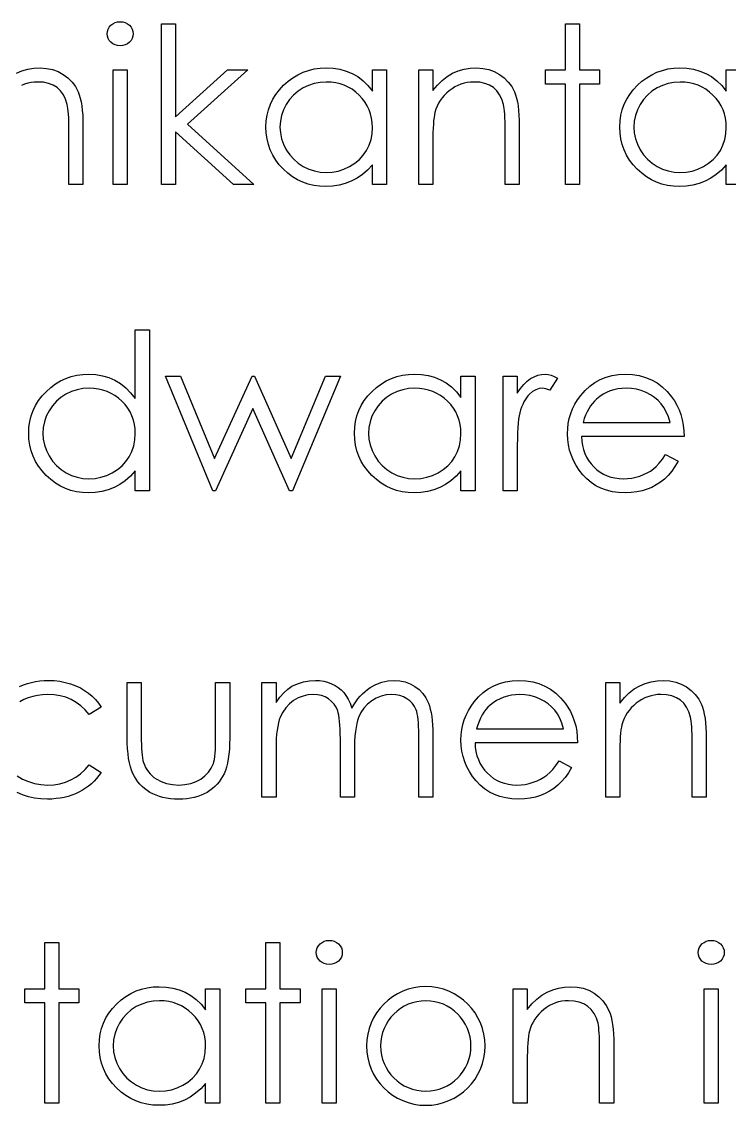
# Model space of a CAD drawing. Header units: millimetres. Extents: x -118 to 176, y -25 to 88.
# Drawn here: x -23.34 to -7.55, y 63.5 to 87.68 of the extents above; entities that cross this region are included whole.
import ezdxf

# ---------------------------------------------------------------- set-up
doc = ezdxf.new("R2010")
doc.units = ezdxf.units.MM

msp = doc.modelspace()

# ---------------------------------------------------------------- linework, layer by layer
at = {"color": 7, "linetype": 'Continuous', "flags": 128}
for points in [[(-21.145, 87.682), (-21.087, 87.678), (-21.033, 87.663), (-20.983, 87.638), (-20.938, 87.603), (-20.901, 87.562), (-20.874, 87.516), (-20.858, 87.466), (-20.852, 87.412), (-20.852, 87.412), (-20.858, 87.359), (-20.874, 87.31), (-20.901, 87.265), (-20.938, 87.223), (-20.983, 87.189), (-21.033, 87.164), (-21.087, 87.149), (-21.145, 87.144), (-21.145, 87.144), (-21.203, 87.149), (-21.255, 87.164), (-21.305, 87.189), (-21.35, 87.223), (-21.387, 87.265), (-21.414, 87.31), (-21.43, 87.359), (-21.436, 87.412), (-21.436, 87.412), (-21.43, 87.466), (-21.414, 87.516), (-21.387, 87.562), (-21.35, 87.603), (-21.305, 87.638), (-21.255, 87.663), (-21.203, 87.678), (-21.145, 87.682)], [(-20.224, 87.638), (-19.91, 87.638), (-19.91, 87.638), (-19.91, 85.562), (-19.91, 85.562), (-18.746, 86.606), (-18.746, 86.606), (-18.295, 86.606), (-18.295, 86.606), (-19.645, 85.394), (-19.645, 85.394), (-18.16, 84.048), (-18.16, 84.048), (-18.611, 84.048), (-18.611, 84.048), (-19.91, 85.226), (-19.91, 85.226), (-19.91, 84.048), (-19.91, 84.048), (-20.224, 84.048), (-20.224, 84.048), (-20.224, 87.638)], [(-11.205, 87.638), (-10.891, 87.638), (-10.891, 87.638), (-10.891, 86.606), (-10.891, 86.606), (-10.442, 86.606), (-10.442, 86.606), (-10.442, 86.291), (-10.442, 86.291), (-10.891, 86.291), (-10.891, 86.291), (-10.891, 84.048), (-10.891, 84.048), (-11.205, 84.048), (-11.205, 84.048), (-11.205, 86.291), (-11.205, 86.291), (-11.654, 86.291), (-11.654, 86.291), (-11.654, 86.606), (-11.654, 86.606), (-11.205, 86.606), (-11.205, 86.606), (-11.205, 87.638)], [(-23.46, 86.53), (-23.336, 86.582), (-23.206, 86.62), (-23.071, 86.643), (-22.93, 86.65), (-22.93, 86.65), (-22.789, 86.641), (-22.656, 86.615), (-22.531, 86.569), (-22.414, 86.506), (-22.309, 86.427), (-22.218, 86.336), (-22.142, 86.233), (-22.081, 86.116), (-22.056, 86.051), (-22.034, 85.977), (-22.016, 85.895), (-22.001, 85.803), (-21.989, 85.704), (-21.981, 85.596), (-21.975, 85.479), (-21.974, 85.354), (-21.974, 85.354), (-21.974, 84.048), (-21.974, 84.048), (-22.288, 84.048), (-22.288, 84.048), (-22.288, 85.251), (-22.288, 85.251), (-22.289, 85.355), (-22.29, 85.451), (-22.293, 85.537), (-22.297, 85.615), (-22.303, 85.683), (-22.309, 85.742), (-22.317, 85.792), (-22.325, 85.833), (-22.325, 85.833), (-22.361, 85.951), (-22.411, 86.053), (-22.474, 86.139), (-22.55, 86.21), (-22.64, 86.266), (-22.742, 86.305), (-22.857, 86.329), (-22.985, 86.336), (-22.985, 86.336), (-23.061, 86.334), (-23.134, 86.324), (-23.207, 86.309), (-23.276, 86.288), (-23.344, 86.26)], [(-21.301, 86.606), (-20.987, 86.606), (-20.987, 86.606), (-20.987, 84.048), (-20.987, 84.048), (-21.301, 84.048), (-21.301, 84.048), (-21.301, 86.606)], [(-15.198, 86.606), (-15.198, 84.048), (-15.198, 84.048), (-15.513, 84.048), (-15.513, 84.048), (-15.513, 84.49), (-15.513, 84.49), (-15.621, 84.372), (-15.735, 84.272), (-15.857, 84.187), (-15.985, 84.12), (-16.119, 84.069), (-16.259, 84.032), (-16.405, 84.01), (-16.557, 84.003), (-16.557, 84.003), (-16.693, 84.009), (-16.823, 84.028), (-16.948, 84.058), (-17.069, 84.1), (-17.184, 84.154), (-17.295, 84.221), (-17.4, 84.3), (-17.5, 84.391), (-17.592, 84.49), (-17.671, 84.595), (-17.738, 84.705), (-17.793, 84.821), (-17.836, 84.941), (-17.866, 85.067), (-17.884, 85.198), (-17.891, 85.334), (-17.891, 85.334), (-17.884, 85.467), (-17.866, 85.596), (-17.835, 85.719), (-17.792, 85.839), (-17.736, 85.952), (-17.669, 86.061), (-17.589, 86.165), (-17.497, 86.264), (-17.396, 86.355), (-17.289, 86.433), (-17.178, 86.5), (-17.062, 86.554), (-16.941, 86.596), (-16.814, 86.627), (-16.683, 86.644), (-16.547, 86.65), (-16.547, 86.65), (-16.391, 86.643), (-16.242, 86.62), (-16.101, 86.58), (-15.968, 86.526), (-15.843, 86.456), (-15.724, 86.366), (-15.615, 86.259), (-15.513, 86.132), (-15.513, 86.132), (-15.513, 86.606), (-15.513, 86.606), (-15.198, 86.606)], [(-14.48, 86.606), (-14.166, 86.606), (-14.166, 86.606), (-14.166, 86.144), (-14.166, 86.144), (-14.063, 86.268), (-13.955, 86.373), (-13.842, 86.46), (-13.723, 86.53), (-13.598, 86.582), (-13.469, 86.62), (-13.333, 86.643), (-13.193, 86.65), (-13.193, 86.65), (-13.052, 86.641), (-12.918, 86.615), (-12.794, 86.569), (-12.677, 86.506), (-12.572, 86.427), (-12.481, 86.336), (-12.405, 86.233), (-12.344, 86.116), (-12.319, 86.051), (-12.297, 85.977), (-12.279, 85.895), (-12.264, 85.803), (-12.252, 85.704), (-12.244, 85.596), (-12.238, 85.479), (-12.237, 85.354), (-12.237, 85.354), (-12.237, 84.048), (-12.237, 84.048), (-12.551, 84.048), (-12.551, 84.048), (-12.551, 85.251), (-12.551, 85.251), (-12.552, 85.355), (-12.553, 85.451), (-12.556, 85.537), (-12.56, 85.615), (-12.566, 85.683), (-12.572, 85.742), (-12.58, 85.792), (-12.588, 85.833), (-12.588, 85.833), (-12.624, 85.951), (-12.674, 86.053), (-12.737, 86.139), (-12.813, 86.21), (-12.903, 86.266), (-13.005, 86.305), (-13.12, 86.329), (-13.248, 86.336), (-13.248, 86.336), (-13.324, 86.334), (-13.397, 86.324), (-13.469, 86.309), (-13.539, 86.288), (-13.607, 86.26), (-13.673, 86.227), (-13.737, 86.187), (-13.798, 86.141), (-13.856, 86.091), (-13.909, 86.038), (-13.957, 85.982), (-13.999, 85.923), (-14.037, 85.862), (-14.069, 85.797), (-14.096, 85.729), (-14.118, 85.659), (-14.118, 85.659), (-14.129, 85.607), (-14.139, 85.545), (-14.147, 85.475), (-14.154, 85.393), (-14.159, 85.303), (-14.164, 85.203), (-14.166, 85.093), (-14.166, 84.973), (-14.166, 84.973), (-14.166, 84.048), (-14.166, 84.048), (-14.48, 84.048), (-14.48, 84.048), (-14.48, 86.606)], [(-7.301, 84.048), (-7.615, 84.048), (-7.615, 84.048), (-7.615, 84.49), (-7.615, 84.49), (-7.724, 84.372), (-7.838, 84.272), (-7.96, 84.187), (-8.088, 84.12), (-8.222, 84.069), (-8.361, 84.032), (-8.508, 84.01), (-8.66, 84.003), (-8.66, 84.003), (-8.795, 84.009), (-8.925, 84.028), (-9.051, 84.058), (-9.172, 84.1), (-9.287, 84.154), (-9.397, 84.221), (-9.502, 84.3), (-9.603, 84.391), (-9.695, 84.49), (-9.774, 84.595), (-9.84, 84.705), (-9.896, 84.821), (-9.939, 84.941), (-9.969, 85.067), (-9.987, 85.198), (-9.993, 85.334), (-9.993, 85.334), (-9.987, 85.467), (-9.969, 85.596), (-9.938, 85.719), (-9.894, 85.839), (-9.839, 85.952), (-9.772, 86.061), (-9.692, 86.165), (-9.599, 86.264), (-9.498, 86.355), (-9.392, 86.433), (-9.281, 86.5), (-9.165, 86.554), (-9.043, 86.596), (-8.917, 86.627), (-8.786, 86.644), (-8.65, 86.65), (-8.65, 86.65), (-8.494, 86.643), (-8.345, 86.62), (-8.204, 86.58), (-8.071, 86.526), (-7.945, 86.456), (-7.827, 86.366), (-7.717, 86.259), (-7.615, 86.132), (-7.615, 86.132), (-7.615, 86.606), (-7.615, 86.606), (-7.301, 86.606)], [(-16.543, 86.336), (-16.681, 86.328), (-16.812, 86.303), (-16.939, 86.262), (-17.06, 86.205), (-17.172, 86.132), (-17.272, 86.046), (-17.361, 85.947), (-17.437, 85.834), (-17.498, 85.714), (-17.542, 85.589), (-17.568, 85.461), (-17.577, 85.33), (-17.577, 85.33), (-17.568, 85.2), (-17.542, 85.072), (-17.497, 84.947), (-17.436, 84.825), (-17.359, 84.712), (-17.27, 84.612), (-17.169, 84.525), (-17.056, 84.451), (-16.935, 84.392), (-16.81, 84.351), (-16.68, 84.326), (-16.546, 84.317), (-16.546, 84.317), (-16.41, 84.326), (-16.277, 84.35), (-16.149, 84.391), (-16.024, 84.45), (-15.909, 84.522), (-15.806, 84.606), (-15.719, 84.702), (-15.646, 84.809), (-15.588, 84.926), (-15.545, 85.051), (-15.521, 85.182), (-15.513, 85.321), (-15.513, 85.321), (-15.517, 85.427), (-15.531, 85.529), (-15.555, 85.626), (-15.587, 85.719), (-15.629, 85.807), (-15.68, 85.891), (-15.74, 85.97), (-15.81, 86.045), (-15.887, 86.113), (-15.968, 86.173), (-16.053, 86.223), (-16.142, 86.263), (-16.236, 86.296), (-16.334, 86.318), (-16.437, 86.332), (-16.543, 86.336)], [(-8.646, 86.336), (-8.783, 86.328), (-8.915, 86.303), (-9.041, 86.262), (-9.162, 86.205), (-9.275, 86.132), (-9.375, 86.046), (-9.463, 85.947), (-9.54, 85.834), (-9.601, 85.714), (-9.644, 85.589), (-9.671, 85.461), (-9.679, 85.33), (-9.679, 85.33), (-9.67, 85.2), (-9.644, 85.072), (-9.6, 84.947), (-9.538, 84.825), (-9.461, 84.712), (-9.373, 84.612), (-9.272, 84.525), (-9.159, 84.451), (-9.038, 84.392), (-8.912, 84.351), (-8.782, 84.326), (-8.649, 84.317), (-8.649, 84.317), (-8.513, 84.326), (-8.38, 84.35), (-8.252, 84.391), (-8.127, 84.45), (-8.011, 84.522), (-7.909, 84.606), (-7.822, 84.702), (-7.748, 84.809), (-7.69, 84.926), (-7.648, 85.051), (-7.623, 85.182), (-7.615, 85.321), (-7.615, 85.321), (-7.62, 85.427), (-7.634, 85.529), (-7.657, 85.626), (-7.689, 85.719), (-7.731, 85.807), (-7.783, 85.891), (-7.843, 85.97), (-7.913, 86.045), (-7.989, 86.113), (-8.07, 86.173), (-8.156, 86.223), (-8.245, 86.263), (-8.339, 86.296), (-8.437, 86.318), (-8.539, 86.332), (-8.646, 86.336)], [(-20.493, 80.804), (-20.493, 77.215), (-20.493, 77.215), (-20.807, 77.215), (-20.807, 77.215), (-20.807, 77.657), (-20.807, 77.657), (-20.916, 77.539), (-21.03, 77.438), (-21.152, 77.354), (-21.28, 77.287), (-21.414, 77.236), (-21.553, 77.199), (-21.7, 77.177), (-21.852, 77.17), (-21.852, 77.17), (-21.987, 77.176), (-22.118, 77.194), (-22.243, 77.224), (-22.364, 77.266), (-22.479, 77.321), (-22.59, 77.388), (-22.695, 77.466), (-22.795, 77.557), (-22.887, 77.657), (-22.966, 77.761), (-23.033, 77.871), (-23.088, 77.987), (-23.131, 78.108), (-23.161, 78.233), (-23.179, 78.364), (-23.186, 78.5), (-23.186, 78.5), (-23.179, 78.634), (-23.161, 78.763), (-23.13, 78.886), (-23.087, 79.005), (-23.031, 79.119), (-22.964, 79.227), (-22.884, 79.332), (-22.792, 79.431), (-22.691, 79.521), (-22.584, 79.6), (-22.473, 79.666), (-22.357, 79.72), (-22.236, 79.763), (-22.109, 79.793), (-21.978, 79.811), (-21.842, 79.817), (-21.842, 79.817), (-21.686, 79.809), (-21.537, 79.783), (-21.396, 79.741), (-21.263, 79.682), (-21.138, 79.606), (-21.019, 79.514), (-20.91, 79.403), (-20.807, 79.277), (-20.807, 79.277), (-20.807, 80.804), (-20.807, 80.804), (-20.493, 80.804)], [(-13.224, 79.772), (-13.224, 77.215), (-13.224, 77.215), (-13.538, 77.215), (-13.538, 77.215), (-13.538, 77.657), (-13.538, 77.657), (-13.647, 77.539), (-13.761, 77.438), (-13.883, 77.354), (-14.011, 77.287), (-14.145, 77.236), (-14.284, 77.199), (-14.431, 77.177), (-14.583, 77.17), (-14.583, 77.17), (-14.718, 77.176), (-14.849, 77.194), (-14.974, 77.224), (-15.095, 77.266), (-15.21, 77.321), (-15.32, 77.388), (-15.426, 77.466), (-15.526, 77.557), (-15.618, 77.657), (-15.697, 77.761), (-15.764, 77.871), (-15.819, 77.987), (-15.862, 78.108), (-15.892, 78.233), (-15.91, 78.364), (-15.916, 78.5), (-15.916, 78.5), (-15.91, 78.634), (-15.892, 78.763), (-15.861, 78.886), (-15.818, 79.005), (-15.762, 79.119), (-15.695, 79.227), (-15.615, 79.332), (-15.522, 79.431), (-15.421, 79.521), (-15.315, 79.6), (-15.204, 79.666), (-15.088, 79.72), (-14.966, 79.763), (-14.84, 79.793), (-14.709, 79.811), (-14.573, 79.817), (-14.573, 79.817), (-14.417, 79.809), (-14.268, 79.786), (-14.127, 79.747), (-13.994, 79.693), (-13.868, 79.622), (-13.75, 79.532), (-13.641, 79.425), (-13.538, 79.299), (-13.538, 79.299), (-13.538, 79.772), (-13.538, 79.772), (-13.224, 79.772)], [(-12.596, 79.772), (-12.282, 79.772), (-12.282, 79.772), (-12.282, 79.396), (-12.282, 79.396), (-12.21, 79.499), (-12.137, 79.588), (-12.062, 79.66), (-11.984, 79.718), (-11.905, 79.761), (-11.824, 79.793), (-11.742, 79.811), (-11.658, 79.817), (-11.658, 79.817), (-11.593, 79.811), (-11.525, 79.795), (-11.456, 79.768), (-11.384, 79.729), (-11.384, 79.729), (-11.557, 79.457), (-11.557, 79.457), (-11.602, 79.477), (-11.644, 79.492), (-11.683, 79.5), (-11.717, 79.503), (-11.717, 79.503), (-11.792, 79.495), (-11.867, 79.469), (-11.939, 79.427), (-12.01, 79.368), (-12.045, 79.333), (-12.077, 79.292), (-12.106, 79.247), (-12.135, 79.197), (-12.16, 79.143), (-12.184, 79.084), (-12.206, 79.02), (-12.226, 78.952), (-12.226, 78.952), (-12.239, 78.891), (-12.25, 78.816), (-12.26, 78.727), (-12.268, 78.624), (-12.274, 78.507), (-12.278, 78.377), (-12.281, 78.233), (-12.282, 78.074), (-12.282, 78.074), (-12.282, 77.215), (-12.282, 77.215), (-12.596, 77.215), (-12.596, 77.215), (-12.596, 79.772)], [(-8.971, 78.022), (-8.692, 77.876), (-8.692, 77.876), (-8.761, 77.759), (-8.834, 77.653), (-8.913, 77.559), (-8.997, 77.478), (-9.086, 77.407), (-9.18, 77.346), (-9.28, 77.292), (-9.385, 77.248), (-9.497, 77.214), (-9.615, 77.189), (-9.741, 77.175), (-9.873, 77.17), (-9.873, 77.17), (-10.021, 77.176), (-10.159, 77.195), (-10.29, 77.226), (-10.413, 77.271), (-10.526, 77.327), (-10.632, 77.397), (-10.73, 77.479), (-10.819, 77.574), (-10.899, 77.676), (-10.969, 77.782), (-11.027, 77.891), (-11.074, 78.004), (-11.112, 78.12), (-11.139, 78.238), (-11.154, 78.361), (-11.16, 78.486), (-11.16, 78.486), (-11.155, 78.604), (-11.142, 78.719), (-11.119, 78.831), (-11.086, 78.939), (-11.045, 79.044), (-10.994, 79.146), (-10.934, 79.245), (-10.865, 79.34), (-10.865, 79.34), (-10.768, 79.452), (-10.663, 79.549), (-10.55, 79.631), (-10.429, 79.698), (-10.3, 79.75), (-10.163, 79.788), (-10.019, 79.809), (-9.866, 79.817), (-9.866, 79.817), (-9.709, 79.809), (-9.559, 79.786), (-9.418, 79.746), (-9.286, 79.692), (-9.161, 79.621), (-9.045, 79.534), (-8.936, 79.431), (-8.836, 79.314), (-8.836, 79.314), (-8.771, 79.222), (-8.716, 79.125), (-8.668, 79.022), (-8.63, 78.914), (-8.599, 78.8), (-8.576, 78.681), (-8.563, 78.556), (-8.557, 78.426), (-8.557, 78.426), (-10.846, 78.426), (-10.846, 78.426), (-10.84, 78.325), (-10.826, 78.228), (-10.803, 78.137), (-10.772, 78.05), (-10.734, 77.968), (-10.688, 77.89), (-10.633, 77.817), (-10.571, 77.748), (-10.502, 77.686), (-10.43, 77.632), (-10.354, 77.587), (-10.273, 77.55), (-10.189, 77.521), (-10.101, 77.501), (-10.009, 77.488), (-9.913, 77.484), (-9.913, 77.484), (-9.819, 77.487), (-9.727, 77.498), (-9.636, 77.517), (-9.546, 77.543), (-9.46, 77.576), (-9.381, 77.613), (-9.308, 77.656), (-9.242, 77.703), (-9.179, 77.759), (-9.112, 77.832), (-9.043, 77.919), (-8.971, 78.022)], [(-20.134, 79.772), (-19.797, 79.772), (-19.797, 79.772), (-19.035, 77.932), (-19.035, 77.932), (-18.2, 79.772), (-18.2, 79.772), (-18.147, 79.772), (-18.147, 79.772), (-17.33, 77.932), (-17.33, 77.932), (-16.561, 79.772), (-16.561, 79.772), (-16.23, 79.772), (-16.23, 79.772), (-17.3, 77.215), (-17.3, 77.215), (-17.365, 77.215), (-17.365, 77.215), (-18.182, 79.054), (-18.182, 79.054), (-19.017, 77.215), (-19.017, 77.215), (-19.075, 77.215), (-19.075, 77.215), (-20.134, 79.772)], [(-21.838, 79.503), (-21.975, 79.495), (-22.107, 79.47), (-22.233, 79.429), (-22.355, 79.371), (-22.467, 79.299), (-22.567, 79.213), (-22.656, 79.114), (-22.732, 79.001), (-22.793, 78.88), (-22.836, 78.756), (-22.863, 78.628), (-22.871, 78.497), (-22.871, 78.497), (-22.862, 78.366), (-22.836, 78.239), (-22.792, 78.114), (-22.731, 77.992), (-22.653, 77.878), (-22.565, 77.778), (-22.464, 77.691), (-22.351, 77.618), (-22.23, 77.559), (-22.104, 77.517), (-21.975, 77.492), (-21.841, 77.484), (-21.841, 77.484), (-21.705, 77.492), (-21.572, 77.517), (-21.444, 77.558), (-21.319, 77.616), (-21.204, 77.688), (-21.101, 77.773), (-21.014, 77.869), (-20.941, 77.976), (-20.882, 78.093), (-20.84, 78.218), (-20.816, 78.349), (-20.807, 78.488), (-20.807, 78.488), (-20.812, 78.594), (-20.826, 78.695), (-20.849, 78.793), (-20.882, 78.885), (-20.924, 78.974), (-20.975, 79.058), (-21.035, 79.137), (-21.105, 79.212), (-21.182, 79.28), (-21.262, 79.34), (-21.348, 79.389), (-21.437, 79.43), (-21.531, 79.462), (-21.629, 79.485), (-21.731, 79.499), (-21.838, 79.503)], [(-14.569, 79.503), (-14.706, 79.495), (-14.838, 79.47), (-14.964, 79.429), (-15.086, 79.371), (-15.198, 79.299), (-15.298, 79.213), (-15.386, 79.114), (-15.463, 79.001), (-15.524, 78.88), (-15.567, 78.756), (-15.594, 78.628), (-15.602, 78.497), (-15.602, 78.497), (-15.593, 78.366), (-15.567, 78.239), (-15.523, 78.114), (-15.461, 77.992), (-15.384, 77.878), (-15.296, 77.778), (-15.195, 77.691), (-15.082, 77.618), (-14.961, 77.559), (-14.835, 77.517), (-14.706, 77.492), (-14.572, 77.484), (-14.572, 77.484), (-14.436, 77.492), (-14.303, 77.517), (-14.175, 77.558), (-14.05, 77.616), (-13.934, 77.688), (-13.832, 77.773), (-13.745, 77.869), (-13.671, 77.976), (-13.613, 78.093), (-13.571, 78.218), (-13.547, 78.349), (-13.538, 78.488), (-13.538, 78.488), (-13.543, 78.594), (-13.557, 78.695), (-13.58, 78.793), (-13.612, 78.885), (-13.655, 78.974), (-13.706, 79.058), (-13.766, 79.137), (-13.836, 79.212), (-13.913, 79.28), (-13.993, 79.34), (-14.079, 79.389), (-14.168, 79.43), (-14.262, 79.462), (-14.36, 79.485), (-14.462, 79.499), (-14.569, 79.503)], [(-8.871, 78.74), (-8.909, 78.864), (-8.954, 78.975), (-9.007, 79.073), (-9.067, 79.157), (-9.136, 79.231), (-9.216, 79.298), (-9.305, 79.356), (-9.406, 79.408), (-9.512, 79.45), (-9.622, 79.479), (-9.735, 79.497), (-9.85, 79.503), (-9.85, 79.503), (-9.944, 79.499), (-10.035, 79.488), (-10.122, 79.469), (-10.206, 79.443), (-10.287, 79.409), (-10.364, 79.368), (-10.438, 79.319), (-10.509, 79.263), (-10.509, 79.263), (-10.558, 79.217), (-10.603, 79.165), (-10.646, 79.108), (-10.685, 79.046), (-10.722, 78.977), (-10.755, 78.904), (-10.786, 78.825), (-10.813, 78.74), (-10.813, 78.74), (-8.871, 78.74)], [(-23.39, 72.849), (-23.304, 72.885), (-23.216, 72.915), (-23.126, 72.94), (-23.033, 72.959), (-22.939, 72.973), (-22.841, 72.981), (-22.741, 72.984), (-22.741, 72.984), (-22.616, 72.979), (-22.491, 72.964), (-22.37, 72.94), (-22.251, 72.906), (-22.137, 72.864), (-22.032, 72.816), (-21.937, 72.762), (-21.85, 72.703), (-21.771, 72.636), (-21.698, 72.561), (-21.631, 72.477), (-21.57, 72.384)], [(-20.987, 72.939), (-20.673, 72.939), (-20.673, 72.939), (-20.673, 71.753), (-20.673, 71.753), (-20.672, 71.648), (-20.67, 71.553), (-20.666, 71.465), (-20.66, 71.386), (-20.653, 71.316), (-20.645, 71.253), (-20.635, 71.2), (-20.623, 71.155), (-20.623, 71.155), (-20.602, 71.098), (-20.577, 71.044), (-20.548, 70.993), (-20.515, 70.946), (-20.477, 70.901), (-20.435, 70.859), (-20.39, 70.821), (-20.339, 70.786), (-20.229, 70.727), (-20.108, 70.684), (-19.978, 70.659), (-19.838, 70.65), (-19.838, 70.65), (-19.698, 70.659), (-19.569, 70.683), (-19.451, 70.725), (-19.344, 70.782), (-19.251, 70.853), (-19.173, 70.935), (-19.111, 71.027), (-19.064, 71.129), (-19.064, 71.129), (-19.052, 71.171), (-19.042, 71.223), (-19.033, 71.286), (-19.025, 71.359), (-19.02, 71.442), (-19.016, 71.535), (-19.013, 71.639), (-19.013, 71.753), (-19.013, 71.753), (-19.013, 72.939), (-19.013, 72.939), (-18.698, 72.939), (-18.698, 72.939), (-18.698, 71.694), (-18.698, 71.694), (-18.701, 71.567), (-18.706, 71.448), (-18.716, 71.336), (-18.73, 71.234), (-18.747, 71.138), (-18.769, 71.052), (-18.795, 70.974), (-18.825, 70.903), (-18.858, 70.838), (-18.895, 70.777), (-18.937, 70.72), (-18.982, 70.666), (-19.032, 70.615), (-19.085, 70.569), (-19.143, 70.526), (-19.205, 70.486), (-19.27, 70.451), (-19.339, 70.42), (-19.413, 70.395), (-19.49, 70.374), (-19.572, 70.357), (-19.658, 70.345), (-19.747, 70.338), (-19.841, 70.336), (-19.841, 70.336), (-19.934, 70.338), (-20.024, 70.345), (-20.109, 70.357), (-20.191, 70.374), (-20.269, 70.395), (-20.343, 70.42), (-20.413, 70.451), (-20.479, 70.486), (-20.54, 70.526), (-20.598, 70.569), (-20.652, 70.616), (-20.702, 70.667), (-20.748, 70.721), (-20.789, 70.779), (-20.827, 70.841), (-20.861, 70.906), (-20.89, 70.978), (-20.916, 71.058), (-20.938, 71.147), (-20.955, 71.244), (-20.969, 71.349), (-20.979, 71.463), (-20.985, 71.586), (-20.987, 71.717), (-20.987, 71.717), (-20.987, 72.939)], [(-17.98, 72.939), (-17.666, 72.939), (-17.666, 72.939), (-17.666, 72.494), (-17.666, 72.494), (-17.579, 72.609), (-17.491, 72.708), (-17.402, 72.789), (-17.312, 72.854), (-17.312, 72.854), (-17.185, 72.911), (-17.054, 72.952), (-16.921, 72.975), (-16.784, 72.984), (-16.784, 72.984), (-16.692, 72.979), (-16.602, 72.966), (-16.514, 72.942), (-16.43, 72.91), (-16.349, 72.87), (-16.277, 72.825), (-16.212, 72.773), (-16.155, 72.715), (-16.104, 72.647), (-16.055, 72.567), (-16.011, 72.473), (-15.97, 72.366), (-15.97, 72.366), (-15.928, 72.44), (-15.883, 72.508), (-15.836, 72.573), (-15.786, 72.633), (-15.733, 72.688), (-15.679, 72.738), (-15.621, 72.785), (-15.561, 72.826), (-15.436, 72.895), (-15.306, 72.945), (-15.172, 72.974), (-15.032, 72.984), (-15.032, 72.984), (-14.904, 72.975), (-14.783, 72.951), (-14.67, 72.909), (-14.565, 72.851), (-14.471, 72.778), (-14.389, 72.691), (-14.32, 72.593), (-14.265, 72.48), (-14.241, 72.417), (-14.222, 72.346), (-14.205, 72.268), (-14.191, 72.182), (-14.18, 72.09), (-14.173, 71.99), (-14.168, 71.882), (-14.166, 71.767), (-14.166, 71.767), (-14.166, 70.381), (-14.166, 70.381), (-14.48, 70.381), (-14.48, 70.381), (-14.48, 71.768), (-14.48, 71.768), (-14.481, 71.866), (-14.484, 71.957), (-14.489, 72.039), (-14.495, 72.113), (-14.504, 72.179), (-14.514, 72.237), (-14.526, 72.288), (-14.54, 72.33), (-14.575, 72.403), (-14.621, 72.468), (-14.677, 72.526), (-14.743, 72.576), (-14.818, 72.617), (-14.901, 72.647), (-14.99, 72.664), (-15.087, 72.67), (-15.087, 72.67), (-15.205, 72.661), (-15.318, 72.635), (-15.427, 72.591), (-15.53, 72.529), (-15.624, 72.454), (-15.704, 72.366), (-15.771, 72.267), (-15.824, 72.156), (-15.846, 72.093), (-15.864, 72.02), (-15.88, 71.937), (-15.893, 71.844), (-15.903, 71.742), (-15.911, 71.63), (-15.915, 71.508), (-15.916, 71.376), (-15.916, 71.376), (-15.916, 70.381), (-15.916, 70.381), (-16.23, 70.381), (-16.23, 70.381), (-16.23, 71.682), (-16.23, 71.682), (-16.231, 71.792), (-16.234, 71.894), (-16.239, 71.985), (-16.245, 72.068), (-16.254, 72.142), (-16.263, 72.206), (-16.275, 72.261), (-16.289, 72.306), (-16.324, 72.385), (-16.369, 72.455), (-16.426, 72.517), (-16.493, 72.57), (-16.569, 72.614), (-16.653, 72.645), (-16.742, 72.663), (-16.839, 72.67), (-16.839, 72.67), (-16.953, 72.661), (-17.063, 72.635), (-17.169, 72.593), (-17.272, 72.533), (-17.366, 72.459), (-17.447, 72.372), (-17.515, 72.275), (-17.57, 72.165), (-17.592, 72.103), (-17.612, 72.034), (-17.628, 71.957), (-17.642, 71.872), (-17.653, 71.781), (-17.66, 71.68), (-17.665, 71.573), (-17.666, 71.457), (-17.666, 71.457), (-17.666, 70.381), (-17.666, 70.381), (-17.98, 70.381), (-17.98, 70.381), (-17.98, 72.939)], [(-11.349, 71.189), (-11.07, 71.042), (-11.07, 71.042), (-11.139, 70.925), (-11.213, 70.82), (-11.291, 70.726), (-11.375, 70.645), (-11.464, 70.574), (-11.558, 70.512), (-11.658, 70.459), (-11.764, 70.415), (-11.875, 70.381), (-11.994, 70.356), (-12.119, 70.341), (-12.252, 70.336), (-12.252, 70.336), (-12.399, 70.343), (-12.538, 70.362), (-12.668, 70.393), (-12.791, 70.437), (-12.904, 70.494), (-13.01, 70.563), (-13.108, 70.646), (-13.197, 70.74), (-13.277, 70.843), (-13.347, 70.948), (-13.405, 71.058), (-13.453, 71.171), (-13.49, 71.286), (-13.517, 71.405), (-13.533, 71.528), (-13.538, 71.653), (-13.538, 71.653), (-13.533, 71.771), (-13.52, 71.886), (-13.497, 71.997), (-13.465, 72.106), (-13.423, 72.211), (-13.373, 72.313), (-13.312, 72.412), (-13.244, 72.507), (-13.244, 72.507), (-13.146, 72.618), (-13.041, 72.716), (-12.928, 72.797), (-12.807, 72.865), (-12.678, 72.916), (-12.541, 72.954), (-12.397, 72.976), (-12.244, 72.984), (-12.244, 72.984), (-12.087, 72.976), (-11.937, 72.952), (-11.797, 72.913), (-11.664, 72.858), (-11.539, 72.787), (-11.423, 72.701), (-11.314, 72.598), (-11.214, 72.48), (-11.214, 72.48), (-11.149, 72.389), (-11.094, 72.292), (-11.046, 72.189), (-11.008, 72.081), (-10.977, 71.967), (-10.955, 71.848), (-10.941, 71.723), (-10.936, 71.593), (-10.936, 71.593), (-13.224, 71.593), (-13.224, 71.593), (-13.218, 71.492), (-13.204, 71.395), (-13.181, 71.303), (-13.15, 71.216), (-13.113, 71.134), (-13.066, 71.056), (-13.012, 70.983), (-12.949, 70.915), (-12.881, 70.853), (-12.808, 70.799), (-12.732, 70.753), (-12.651, 70.716), (-12.567, 70.688), (-12.479, 70.667), (-12.387, 70.655), (-12.291, 70.65), (-12.291, 70.65), (-12.197, 70.654), (-12.105, 70.665), (-12.014, 70.684), (-11.924, 70.71), (-11.838, 70.742), (-11.759, 70.78), (-11.686, 70.822), (-11.621, 70.869), (-11.557, 70.926), (-11.49, 70.999), (-11.421, 71.086), (-11.349, 71.189)], [(-10.307, 72.939), (-9.993, 72.939), (-9.993, 72.939), (-9.993, 72.478), (-9.993, 72.478), (-9.89, 72.601), (-9.782, 72.707), (-9.669, 72.794), (-9.549, 72.863), (-9.425, 72.916), (-9.296, 72.954), (-9.16, 72.976), (-9.02, 72.984), (-9.02, 72.984), (-8.878, 72.975), (-8.745, 72.948), (-8.62, 72.902), (-8.504, 72.839), (-8.399, 72.761), (-8.308, 72.67), (-8.232, 72.566), (-8.171, 72.45), (-8.146, 72.384), (-8.124, 72.31), (-8.106, 72.228), (-8.09, 72.137), (-8.079, 72.037), (-8.071, 71.929), (-8.065, 71.812), (-8.064, 71.687), (-8.064, 71.687), (-8.064, 70.381), (-8.064, 70.381), (-8.378, 70.381), (-8.378, 70.381), (-8.378, 71.584), (-8.378, 71.584), (-8.379, 71.689), (-8.38, 71.784), (-8.383, 71.87), (-8.387, 71.948), (-8.393, 72.016), (-8.399, 72.075), (-8.407, 72.126), (-8.415, 72.166), (-8.415, 72.166), (-8.451, 72.284), (-8.501, 72.386), (-8.564, 72.473), (-8.64, 72.543), (-8.73, 72.599), (-8.832, 72.638), (-8.947, 72.662), (-9.075, 72.67), (-9.075, 72.67), (-9.151, 72.667), (-9.224, 72.658), (-9.296, 72.642), (-9.366, 72.621), (-9.434, 72.593), (-9.5, 72.56), (-9.563, 72.52), (-9.625, 72.475), (-9.683, 72.424), (-9.736, 72.372), (-9.784, 72.316), (-9.826, 72.257), (-9.864, 72.195), (-9.896, 72.131), (-9.923, 72.062), (-9.945, 71.992), (-9.945, 71.992), (-9.956, 71.94), (-9.966, 71.879), (-9.974, 71.808), (-9.981, 71.727), (-9.986, 71.636), (-9.99, 71.536), (-9.993, 71.426), (-9.993, 71.306), (-9.993, 71.306), (-9.993, 70.381), (-9.993, 70.381), (-10.307, 70.381), (-10.307, 70.381), (-10.307, 72.939)], [(-21.57, 72.384), (-21.833, 72.221), (-21.833, 72.221), (-21.922, 72.326), (-22.02, 72.417), (-22.124, 72.494), (-22.236, 72.557), (-22.357, 72.607), (-22.485, 72.642), (-22.62, 72.663), (-22.764, 72.67), (-22.764, 72.67), (-22.879, 72.665), (-22.99, 72.651), (-23.095, 72.628), (-23.195, 72.597), (-23.291, 72.555), (-23.381, 72.505)], [(-11.25, 71.907), (-11.287, 72.031), (-11.332, 72.142), (-11.385, 72.239), (-11.445, 72.323), (-11.514, 72.398), (-11.594, 72.464), (-11.684, 72.523), (-11.784, 72.574), (-11.891, 72.616), (-12.001, 72.646), (-12.113, 72.664), (-12.228, 72.67), (-12.228, 72.67), (-12.322, 72.666), (-12.413, 72.655), (-12.5, 72.636), (-12.584, 72.61), (-12.665, 72.576), (-12.742, 72.535), (-12.816, 72.486), (-12.887, 72.43), (-12.887, 72.43), (-12.936, 72.384), (-12.981, 72.332), (-13.024, 72.275), (-13.063, 72.213), (-13.1, 72.144), (-13.134, 72.07), (-13.164, 71.992), (-13.191, 71.907), (-13.191, 71.907), (-11.25, 71.907)], [(-23.441, 70.856), (-23.322, 70.783), (-23.193, 70.725), (-23.057, 70.683), (-22.914, 70.659), (-22.762, 70.65), (-22.762, 70.65), (-22.623, 70.657), (-22.491, 70.678), (-22.365, 70.714), (-22.245, 70.763), (-22.133, 70.826), (-22.027, 70.903), (-21.926, 70.994), (-21.833, 71.099), (-21.833, 71.099), (-21.57, 70.927), (-21.57, 70.927), (-21.618, 70.859), (-21.67, 70.794), (-21.726, 70.734), (-21.785, 70.678), (-21.849, 70.625), (-21.917, 70.577), (-21.988, 70.532), (-22.063, 70.491), (-22.142, 70.455), (-22.223, 70.423), (-22.306, 70.397), (-22.393, 70.375), (-22.482, 70.358), (-22.575, 70.346), (-22.67, 70.338), (-22.767, 70.336), (-22.767, 70.336), (-22.916, 70.342), (-23.057, 70.36), (-23.193, 70.39), (-23.322, 70.431), (-23.444, 70.484)], [(-22.827, 67.138), (-22.513, 67.138), (-22.513, 67.138), (-22.513, 66.106), (-22.513, 66.106), (-22.064, 66.106), (-22.064, 66.106), (-22.064, 65.791), (-22.064, 65.791), (-22.513, 65.791), (-22.513, 65.791), (-22.513, 63.548), (-22.513, 63.548), (-22.827, 63.548), (-22.827, 63.548), (-22.827, 65.791), (-22.827, 65.791), (-23.275, 65.791), (-23.275, 65.791), (-23.275, 66.106), (-23.275, 66.106), (-22.827, 66.106), (-22.827, 66.106), (-22.827, 67.138)], [(-17.891, 67.138), (-17.577, 67.138), (-17.577, 67.138), (-17.577, 66.106), (-17.577, 66.106), (-17.128, 66.106), (-17.128, 66.106), (-17.128, 65.791), (-17.128, 65.791), (-17.577, 65.791), (-17.577, 65.791), (-17.577, 63.548), (-17.577, 63.548), (-17.891, 63.548), (-17.891, 63.548), (-17.891, 65.791), (-17.891, 65.791), (-18.339, 65.791), (-18.339, 65.791), (-18.339, 66.106), (-18.339, 66.106), (-17.891, 66.106), (-17.891, 66.106), (-17.891, 67.138)], [(-16.479, 67.182), (-16.42, 67.178), (-16.366, 67.163), (-16.317, 67.138), (-16.272, 67.103), (-16.234, 67.062), (-16.207, 67.016), (-16.191, 66.966), (-16.186, 66.912), (-16.186, 66.912), (-16.191, 66.859), (-16.207, 66.81), (-16.234, 66.765), (-16.272, 66.723), (-16.317, 66.689), (-16.366, 66.664), (-16.42, 66.649), (-16.479, 66.644), (-16.479, 66.644), (-16.536, 66.649), (-16.589, 66.664), (-16.639, 66.689), (-16.683, 66.723), (-16.721, 66.765), (-16.747, 66.81), (-16.763, 66.859), (-16.769, 66.912), (-16.769, 66.912), (-16.763, 66.966), (-16.747, 67.016), (-16.721, 67.062), (-16.683, 67.103), (-16.639, 67.138), (-16.589, 67.163), (-16.536, 67.178), (-16.479, 67.182)], [(-7.953, 67.182), (-7.895, 67.178), (-7.841, 67.163), (-7.791, 67.138), (-7.746, 67.103), (-7.708, 67.062), (-7.682, 67.016), (-7.666, 66.966), (-7.66, 66.912), (-7.66, 66.912), (-7.666, 66.859), (-7.682, 66.81), (-7.708, 66.765), (-7.746, 66.723), (-7.791, 66.689), (-7.841, 66.664), (-7.895, 66.649), (-7.953, 66.644), (-7.953, 66.644), (-8.011, 66.649), (-8.063, 66.664), (-8.113, 66.689), (-8.158, 66.723), (-8.195, 66.765), (-8.222, 66.81), (-8.238, 66.859), (-8.243, 66.912), (-8.243, 66.912), (-8.238, 66.966), (-8.222, 67.016), (-8.195, 67.062), (-8.158, 67.103), (-8.113, 67.138), (-8.063, 67.163), (-8.011, 67.178), (-7.953, 67.182)], [(-18.923, 66.106), (-18.923, 63.548), (-18.923, 63.548), (-19.237, 63.548), (-19.237, 63.548), (-19.237, 63.99), (-19.237, 63.99), (-19.346, 63.872), (-19.46, 63.772), (-19.582, 63.687), (-19.709, 63.62), (-19.843, 63.569), (-19.983, 63.532), (-20.129, 63.51), (-20.282, 63.503), (-20.282, 63.503), (-20.417, 63.509), (-20.547, 63.528), (-20.673, 63.558), (-20.793, 63.6), (-20.908, 63.654), (-21.019, 63.721), (-21.124, 63.8), (-21.225, 63.891), (-21.316, 63.99), (-21.396, 64.095), (-21.462, 64.205), (-21.518, 64.321), (-21.56, 64.441), (-21.591, 64.567), (-21.609, 64.698), (-21.615, 64.834), (-21.615, 64.834), (-21.609, 64.967), (-21.591, 65.096), (-21.56, 65.219), (-21.516, 65.339), (-21.461, 65.452), (-21.394, 65.561), (-21.314, 65.665), (-21.221, 65.764), (-21.12, 65.855), (-21.014, 65.933), (-20.903, 66), (-20.786, 66.054), (-20.665, 66.096), (-20.539, 66.127), (-20.408, 66.144), (-20.272, 66.15), (-20.272, 66.15), (-20.115, 66.143), (-19.967, 66.12), (-19.826, 66.08), (-19.693, 66.026), (-19.567, 65.956), (-19.449, 65.866), (-19.339, 65.759), (-19.237, 65.632), (-19.237, 65.632), (-19.237, 66.106), (-19.237, 66.106), (-18.923, 66.106)], [(-16.634, 66.106), (-16.32, 66.106), (-16.32, 66.106), (-16.32, 63.548), (-16.32, 63.548), (-16.634, 63.548), (-16.634, 63.548), (-16.634, 66.106)], [(-12.371, 66.106), (-12.057, 66.106), (-12.057, 66.106), (-12.057, 65.644), (-12.057, 65.644), (-11.954, 65.768), (-11.846, 65.873), (-11.733, 65.96), (-11.614, 66.03), (-11.489, 66.082), (-11.36, 66.12), (-11.224, 66.143), (-11.084, 66.15), (-11.084, 66.15), (-10.943, 66.141), (-10.809, 66.115), (-10.685, 66.069), (-10.568, 66.006), (-10.463, 65.927), (-10.372, 65.836), (-10.296, 65.733), (-10.235, 65.616), (-10.21, 65.551), (-10.188, 65.477), (-10.17, 65.395), (-10.155, 65.303), (-10.143, 65.204), (-10.135, 65.096), (-10.129, 64.979), (-10.128, 64.854), (-10.128, 64.854), (-10.128, 63.548), (-10.128, 63.548), (-10.442, 63.548), (-10.442, 63.548), (-10.442, 64.751), (-10.442, 64.751), (-10.443, 64.855), (-10.444, 64.951), (-10.447, 65.037), (-10.451, 65.115), (-10.457, 65.183), (-10.463, 65.242), (-10.471, 65.292), (-10.479, 65.333), (-10.479, 65.333), (-10.515, 65.451), (-10.565, 65.553), (-10.628, 65.639), (-10.704, 65.71), (-10.794, 65.766), (-10.896, 65.805), (-11.011, 65.829), (-11.139, 65.836), (-11.139, 65.836), (-11.215, 65.834), (-11.288, 65.824), (-11.36, 65.809), (-11.43, 65.788), (-11.498, 65.76), (-11.564, 65.727), (-11.628, 65.687), (-11.689, 65.641), (-11.747, 65.591), (-11.8, 65.538), (-11.848, 65.482), (-11.891, 65.423), (-11.928, 65.362), (-11.96, 65.297), (-11.987, 65.229), (-12.009, 65.159), (-12.009, 65.159), (-12.02, 65.107), (-12.03, 65.045), (-12.038, 64.975), (-12.045, 64.893), (-12.05, 64.803), (-12.055, 64.703), (-12.057, 64.593), (-12.057, 64.473), (-12.057, 64.473), (-12.057, 63.548), (-12.057, 63.548), (-12.371, 63.548), (-12.371, 63.548), (-12.371, 66.106)], [(-8.109, 66.106), (-7.795, 66.106), (-7.795, 66.106), (-7.795, 63.548), (-7.795, 63.548), (-8.109, 63.548), (-8.109, 63.548), (-8.109, 66.106)], [(-20.268, 65.836), (-20.405, 65.828), (-20.537, 65.803), (-20.663, 65.762), (-20.784, 65.705), (-20.896, 65.632), (-20.997, 65.546), (-21.085, 65.447), (-21.161, 65.334), (-21.222, 65.214), (-21.266, 65.089), (-21.293, 64.961), (-21.301, 64.83), (-21.301, 64.83), (-21.292, 64.7), (-21.266, 64.572), (-21.222, 64.447), (-21.16, 64.325), (-21.083, 64.212), (-20.995, 64.112), (-20.894, 64.025), (-20.781, 63.951), (-20.659, 63.892), (-20.534, 63.851), (-20.404, 63.826), (-20.27, 63.817), (-20.27, 63.817), (-20.134, 63.826), (-20.002, 63.85), (-19.873, 63.891), (-19.749, 63.95), (-19.633, 64.022), (-19.531, 64.106), (-19.444, 64.202), (-19.37, 64.309), (-19.312, 64.426), (-19.27, 64.551), (-19.245, 64.682), (-19.237, 64.821), (-19.237, 64.821), (-19.242, 64.927), (-19.256, 65.029), (-19.279, 65.126), (-19.311, 65.219), (-19.353, 65.307), (-19.404, 65.391), (-19.465, 65.47), (-19.535, 65.545), (-19.611, 65.613), (-19.692, 65.673), (-19.777, 65.723), (-19.866, 65.763), (-19.96, 65.796), (-20.059, 65.818), (-20.161, 65.832), (-20.268, 65.836)]]:
    msp.add_lwpolyline(points, dxfattribs=at)
at = {"color": 7, "linetype": 'Continuous'}
for centre, radius, start, end in [((-14.322, 64.827), 1.324, 90.0001, 89.9999), ((-14.323, 64.827), 1.009, 90.0002, 89.9998)]:
    msp.add_arc(centre, radius, start, end, dxfattribs=at)

doc.saveas('drawing.dxf')
